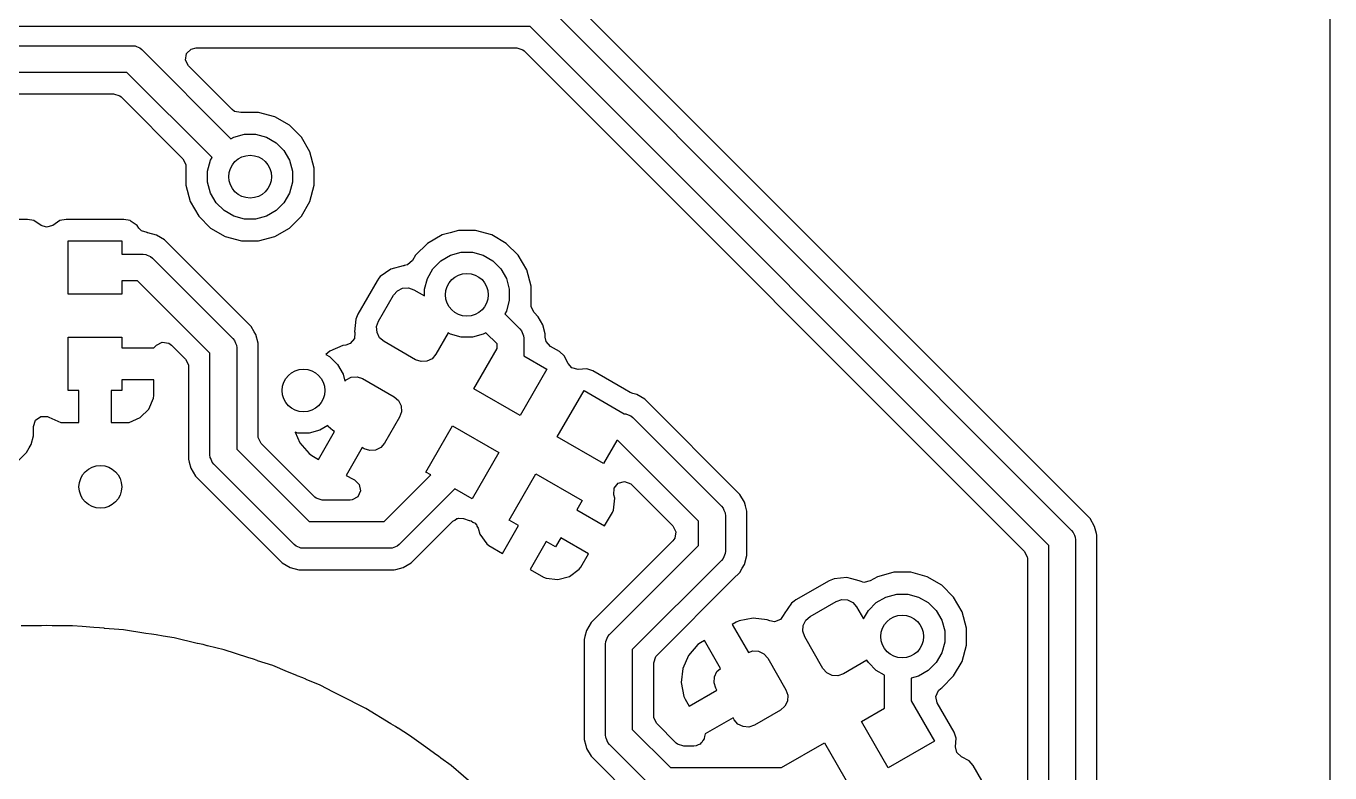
# Model space of a CAD drawing. Extents: x 0.79 to 7.64, y -5.35 to -0.98.
# Drawn here: x 7.1577 to 7.6378, y -2.6486 to -2.3737 of the extents above; entities that cross this region are included whole.
import ezdxf

# ---------------------------------------------------------------- set-up
doc = ezdxf.new("R2010")
doc.units = 0
doc.header["$MEASUREMENT"] = 0
doc.layers.add('BLACK', color=7, linetype='CONTINUOUS')

msp = doc.modelspace()

# ---------------------------------------------------------------- linework, layer by layer
at = {"layer": 'BLACK', "linetype": 'CONTINUOUS'}
for p, q in [((7.63778, -1.26001), (7.63778, -5.07857)), ((7.54944, -2.55494), (7.35314, -2.35864)), ((7.34876, -2.36542), (7.54267, -2.55933)), ((7.34324, -2.37382), (6.15748, -2.37382)), ((7.53427, -2.56485), (7.34324, -2.37382)), ((5.10513, -2.38091), (7.19685, -2.38091)), ((7.19685, -2.38091), (7.19781, -2.381)), ((7.19781, -2.381), (7.19781, -2.381)), ((7.19781, -2.381), (7.19833, -2.38122)), ((7.19833, -2.38122), (7.19958, -2.38173)), ((7.19958, -2.38173), (7.19958, -2.38174)), ((7.19958, -2.38174), (7.20033, -2.38235)), ((7.20033, -2.38235), (7.23314, -2.41516)), ((7.21642, -2.38622), (7.2168, -2.38384)), ((7.2168, -2.38384), (7.2185, -2.38214)), ((7.2185, -2.38214), (7.22027, -2.38171)), ((7.22027, -2.38171), (7.33835, -2.38171)), ((7.33835, -2.38171), (7.34064, -2.38246)), ((7.34064, -2.38246), (7.34111, -2.38285)), ((7.34111, -2.38285), (7.52523, -2.56698)), ((7.19481, -2.39075), (5.10717, -2.39075)), ((7.22618, -2.42212), (7.19481, -2.39075)), ((7.21751, -2.38837), (7.21642, -2.38622)), ((7.23356, -2.40441), (7.21751, -2.38837)), ((5.11206, -2.39864), (7.18993, -2.39864)), ((7.18993, -2.39864), (7.19222, -2.39939)), ((7.19222, -2.39939), (7.19268, -2.39978)), ((7.19268, -2.39978), (7.21544, -2.42254)), ((7.23446, -2.40508), (7.23356, -2.40441)), ((7.23682, -2.40552), (7.23446, -2.40508)), ((7.23704, -2.40549), (7.23682, -2.40552)), ((7.23704, -2.40549), (7.23704, -2.40549)), ((7.24327, -2.40549), (7.23704, -2.40549)), ((7.24928, -2.4071), (7.24327, -2.40549)), ((7.25467, -2.41022), (7.24928, -2.4071)), ((7.23314, -2.41516), (7.23413, -2.41458)), ((7.23413, -2.41458), (7.2381, -2.41352)), ((7.2381, -2.41352), (7.24221, -2.41352)), ((7.24221, -2.41352), (7.24618, -2.41458)), ((7.24618, -2.41458), (7.24974, -2.41664)), ((7.25908, -2.41462), (7.25467, -2.41022)), ((7.26219, -2.42001), (7.25908, -2.41462)), ((7.24974, -2.41664), (7.25265, -2.41955)), ((7.25265, -2.41955), (7.25471, -2.42311)), ((7.21544, -2.42254), (7.21653, -2.42468)), ((7.22454, -2.42708), (7.22561, -2.42311)), ((7.22561, -2.42311), (7.22618, -2.42212)), ((7.25471, -2.42311), (7.25577, -2.42708)), ((7.2638, -2.42602), (7.26219, -2.42001)), ((7.21654, -2.4258), (7.21652, -2.42602)), ((7.21652, -2.42602), (7.21652, -2.42602)), ((7.21652, -2.42602), (7.21652, -2.43225)), ((7.21653, -2.42468), (7.21654, -2.4258)), ((7.22454, -2.43119), (7.22454, -2.42708)), ((7.25577, -2.42708), (7.25577, -2.43119)), ((7.2638, -2.43225), (7.2638, -2.42602)), ((7.21652, -2.43225), (7.21813, -2.43826)), ((7.22561, -2.43516), (7.22454, -2.43119)), ((7.25577, -2.43119), (7.25471, -2.43516)), ((7.26219, -2.43826), (7.2638, -2.43225)), ((7.21813, -2.43826), (7.22124, -2.44365)), ((7.22766, -2.43872), (7.22561, -2.43516)), ((7.23057, -2.44163), (7.22766, -2.43872)), ((7.25265, -2.43872), (7.24974, -2.44163)), ((7.25471, -2.43516), (7.25265, -2.43872)), ((7.25908, -2.44365), (7.26219, -2.43826)), ((7.22124, -2.44365), (7.22564, -2.44805)), ((7.23413, -2.44368), (7.23057, -2.44163)), ((7.24974, -2.44163), (7.24618, -2.44368)), ((7.25467, -2.44805), (7.25908, -2.44365)), ((7.15826, -2.44486), (7.1458, -2.44486)), ((7.16056, -2.44532), (7.15826, -2.44486)), ((7.15826, -2.44486), (7.15826, -2.44486)), ((7.15826, -2.44486), (7.15826, -2.44486)), ((7.16319, -2.44708), (7.16056, -2.44532)), ((7.16056, -2.44532), (7.16056, -2.44532)), ((7.16056, -2.44532), (7.16056, -2.44532)), ((7.16056, -2.44532), (7.16056, -2.44532)), ((7.1652, -2.44773), (7.16319, -2.44708)), ((7.16752, -2.44708), (7.1652, -2.44773)), ((7.17015, -2.44532), (7.16752, -2.44708)), ((7.17245, -2.44486), (7.17015, -2.44532)), ((7.17015, -2.44532), (7.17015, -2.44532)), ((7.19369, -2.44486), (7.17245, -2.44486)), ((7.17245, -2.44486), (7.17245, -2.44486)), ((7.17245, -2.44486), (7.17245, -2.44486)), ((7.19599, -2.44532), (7.19369, -2.44486)), ((7.19369, -2.44486), (7.19369, -2.44486)), ((7.19643, -2.44561), (7.19599, -2.44532)), ((7.19599, -2.44532), (7.19599, -2.44532)), ((7.19599, -2.44532), (7.19599, -2.44532)), ((7.19599, -2.44532), (7.19599, -2.44532)), ((7.1986, -2.44706), (7.19643, -2.44561)), ((7.19926, -2.44805), (7.1986, -2.44706)), ((7.1986, -2.44706), (7.1986, -2.44706)), ((7.20021, -2.44904), (7.19926, -2.44805)), ((7.22564, -2.44805), (7.23103, -2.45116)), ((7.2381, -2.44475), (7.23413, -2.44368)), ((7.24221, -2.44475), (7.2381, -2.44475)), ((7.24618, -2.44368), (7.24221, -2.44475)), ((7.24928, -2.45116), (7.25467, -2.44805)), ((7.17323, -2.47244), (7.17323, -2.45276)), ((7.17323, -2.45276), (7.19291, -2.45276)), ((7.19291, -2.45276), (7.19291, -2.45768)), ((7.20223, -2.44969), (7.20021, -2.44904)), ((7.20222, -2.44975), (7.20223, -2.44969)), ((7.20247, -2.44978), (7.20222, -2.44975)), ((7.20573, -2.45066), (7.20247, -2.44978)), ((7.20866, -2.45234), (7.20573, -2.45066)), ((7.20573, -2.45066), (7.20573, -2.45066)), ((7.24057, -2.48426), (7.20866, -2.45234)), ((7.20866, -2.45234), (7.20866, -2.45234)), ((7.20866, -2.45234), (7.20866, -2.45234)), ((7.23103, -2.45116), (7.23704, -2.45278)), ((7.23704, -2.45278), (7.23704, -2.45278)), ((7.23704, -2.45278), (7.24327, -2.45278)), ((7.24327, -2.45278), (7.24928, -2.45116)), ((7.24327, -2.45278), (7.24327, -2.45278)), ((7.31088, -2.45056), (7.30549, -2.45367)), ((7.31379, -2.44978), (7.31088, -2.45056)), ((7.3169, -2.44895), (7.31379, -2.44978)), ((7.32312, -2.44895), (7.3169, -2.44895)), ((7.32913, -2.45056), (7.32312, -2.44895)), ((7.33452, -2.45367), (7.32913, -2.45056)), ((7.19291, -2.45768), (7.20079, -2.45768)), ((7.20079, -2.45768), (7.20175, -2.45777)), ((7.20175, -2.45777), (7.20175, -2.45777)), ((7.20175, -2.45777), (7.20227, -2.45799)), ((7.20227, -2.45799), (7.20352, -2.45851)), ((7.30549, -2.45367), (7.30109, -2.45808)), ((7.31042, -2.4601), (7.31398, -2.45804)), ((7.31398, -2.45804), (7.31795, -2.45698)), ((7.31795, -2.45698), (7.32206, -2.45698)), ((7.32206, -2.45698), (7.32603, -2.45804)), ((7.32603, -2.45804), (7.32959, -2.4601)), ((7.33893, -2.45808), (7.33452, -2.45367)), ((7.20352, -2.45851), (7.20352, -2.45851)), ((7.20352, -2.45851), (7.20427, -2.45912)), ((7.20427, -2.45912), (7.23379, -2.48865)), ((7.29656, -2.46195), (7.29199, -2.46318)), ((7.2969, -2.46192), (7.29656, -2.46195)), ((7.29819, -2.46161), (7.29689, -2.46182)), ((7.29689, -2.46182), (7.2969, -2.46192)), ((7.29998, -2.45999), (7.29819, -2.46161)), ((7.30109, -2.45808), (7.29998, -2.45999)), ((7.30751, -2.46301), (7.31042, -2.4601)), ((7.32959, -2.4601), (7.3325, -2.46301)), ((7.34204, -2.46347), (7.33893, -2.45808)), ((7.19875, -2.46752), (7.19291, -2.46752)), ((7.19291, -2.46752), (7.19291, -2.47244)), ((7.22539, -2.49416), (7.19875, -2.46752)), ((7.28692, -2.46745), (7.27984, -2.47972)), ((7.28762, -2.46654), (7.28692, -2.46745)), ((7.28692, -2.46745), (7.28692, -2.46745)), ((7.28692, -2.46745), (7.28692, -2.46745)), ((7.28812, -2.46589), (7.28762, -2.46654)), ((7.29199, -2.46318), (7.28812, -2.46589)), ((7.28812, -2.46589), (7.28812, -2.46589)), ((7.29199, -2.46318), (7.29199, -2.46318)), ((7.30439, -2.47054), (7.30546, -2.46657)), ((7.30546, -2.46657), (7.30751, -2.46301)), ((7.3325, -2.46301), (7.33456, -2.46657)), ((7.33456, -2.46657), (7.33562, -2.47054)), ((7.34365, -2.46946), (7.34204, -2.46347)), ((7.19291, -2.47244), (7.17323, -2.47244)), ((7.29297, -2.47276), (7.29439, -2.47114)), ((7.29439, -2.47114), (7.29632, -2.47019)), ((7.29632, -2.47019), (7.29847, -2.47005)), ((7.29847, -2.47005), (7.3005, -2.47074)), ((7.3005, -2.47074), (7.30439, -2.47299)), ((7.30439, -2.47299), (7.30439, -2.47054)), ((7.33562, -2.47054), (7.33562, -2.47465)), ((7.34365, -2.46948), (7.34365, -2.46946)), ((7.34365, -2.4757), (7.34365, -2.46948)), ((7.28746, -2.48231), (7.29297, -2.47276)), ((7.33562, -2.47465), (7.33456, -2.47862)), ((7.34362, -2.47593), (7.34365, -2.4757)), ((7.34364, -2.47704), (7.34362, -2.47593)), ((7.34473, -2.47919), (7.34364, -2.47704)), ((7.27909, -2.48154), (7.27867, -2.48625)), ((7.27984, -2.47972), (7.27909, -2.48154)), ((7.27909, -2.48154), (7.27909, -2.48154)), ((7.27984, -2.47972), (7.27984, -2.47972)), ((7.33456, -2.47862), (7.33399, -2.47961)), ((7.33399, -2.47961), (7.33951, -2.48514)), ((7.34629, -2.48075), (7.34473, -2.47919)), ((7.34798, -2.48367), (7.34629, -2.48075)), ((7.24172, -2.48625), (7.24057, -2.48426)), ((7.24057, -2.48426), (7.24057, -2.48426)), ((7.24057, -2.48426), (7.24057, -2.48426)), ((7.24226, -2.48718), (7.24172, -2.48625)), ((7.27868, -2.48659), (7.27857, -2.48873)), ((7.27867, -2.48625), (7.27867, -2.48625)), ((7.27867, -2.48625), (7.2787, -2.48632)), ((7.2787, -2.48659), (7.27868, -2.48659)), ((7.2787, -2.48632), (7.27869, -2.48642)), ((7.27869, -2.48642), (7.2787, -2.48659)), ((7.28677, -2.48434), (7.28746, -2.48231)), ((7.28691, -2.48649), (7.28677, -2.48434)), ((7.28786, -2.48842), (7.28691, -2.48649)), ((7.31314, -2.48665), (7.3086, -2.49451)), ((7.31398, -2.48714), (7.31314, -2.48665)), ((7.32703, -2.48657), (7.32603, -2.48714)), ((7.33111, -2.49066), (7.32703, -2.48657)), ((7.33951, -2.48514), (7.34013, -2.48589)), ((7.34013, -2.48589), (7.34086, -2.48766)), ((7.34885, -2.48693), (7.34798, -2.48367)), ((7.34798, -2.48367), (7.34798, -2.48367)), ((7.34798, -2.48367), (7.34798, -2.48367)), ((7.17323, -2.50787), (7.17323, -2.48819)), ((7.17323, -2.48819), (7.19291, -2.48819)), ((7.19291, -2.48819), (7.19291, -2.49213)), ((7.20472, -2.49213), (7.2057, -2.49115)), ((7.2057, -2.49115), (7.20785, -2.49005)), ((7.20785, -2.49005), (7.21023, -2.49043)), ((7.21023, -2.49043), (7.21121, -2.49115)), ((7.21121, -2.49115), (7.21636, -2.49629)), ((7.23379, -2.48865), (7.23441, -2.48939)), ((7.23441, -2.48939), (7.23441, -2.48939)), ((7.23441, -2.48939), (7.23484, -2.49043)), ((7.23484, -2.49043), (7.23513, -2.49115)), ((7.23513, -2.49115), (7.23514, -2.49117)), ((7.23514, -2.49117), (7.23524, -2.49213)), ((7.24313, -2.49043), (7.24226, -2.48718)), ((7.24226, -2.48718), (7.24226, -2.48718)), ((7.24313, -2.49044), (7.24313, -2.49043)), ((7.24313, -2.51714), (7.24313, -2.49044)), ((7.27432, -2.49132), (7.26953, -2.49341)), ((7.27537, -2.49121), (7.27432, -2.49132)), ((7.27432, -2.49132), (7.27432, -2.49132)), ((7.27705, -2.4906), (7.27537, -2.49121)), ((7.27857, -2.48873), (7.27705, -2.4906)), ((7.28948, -2.48983), (7.28786, -2.48842)), ((7.30107, -2.49653), (7.28948, -2.48983)), ((7.31795, -2.48821), (7.31398, -2.48714)), ((7.32206, -2.48821), (7.31795, -2.48821)), ((7.32603, -2.48714), (7.32206, -2.48821)), ((7.33111, -2.49242), (7.33111, -2.49066)), ((7.34086, -2.48766), (7.34096, -2.48862)), ((7.34096, -2.48862), (7.34096, -2.49506)), ((7.34885, -2.48825), (7.34885, -2.48693)), ((7.34885, -2.48693), (7.34885, -2.48693)), ((7.34919, -2.48984), (7.34885, -2.48825)), ((7.3508, -2.49163), (7.34919, -2.48984)), ((7.3541, -2.49354), (7.3508, -2.49163)), ((7.19291, -2.49213), (7.20472, -2.49213)), ((7.21636, -2.49629), (7.21745, -2.49844)), ((7.22539, -2.5315), (7.22539, -2.49416)), ((7.23524, -2.49213), (7.23524, -2.52946)), ((7.26953, -2.49341), (7.26812, -2.49462)), ((7.26812, -2.49462), (7.26943, -2.49538)), ((7.26943, -2.49538), (7.27234, -2.49829)), ((7.26953, -2.49341), (7.26953, -2.49341)), ((7.30718, -2.49613), (7.30525, -2.49708)), ((7.3086, -2.49451), (7.30718, -2.49613)), ((7.32259, -2.50719), (7.33111, -2.49242)), ((7.34096, -2.49506), (7.34948, -2.49998)), ((7.35587, -2.49508), (7.3541, -2.49354)), ((7.35725, -2.4979), (7.35587, -2.49508)), ((7.21745, -2.49844), (7.2175, -2.49905)), ((7.2175, -2.49905), (7.2175, -2.52981)), ((7.27234, -2.49829), (7.27439, -2.50185)), ((7.30311, -2.49722), (7.30107, -2.49653)), ((7.30525, -2.49708), (7.30311, -2.49722)), ((7.34948, -2.49998), (7.33964, -2.51703)), ((7.35726, -2.49792), (7.35725, -2.4979)), ((7.35725, -2.4979), (7.35725, -2.4979)), ((7.35868, -2.49949), (7.35726, -2.49792)), ((7.36101, -2.50008), (7.35868, -2.49949)), ((7.36417, -2.49988), (7.36101, -2.50008)), ((7.36639, -2.50063), (7.36417, -2.49988)), ((7.36417, -2.49988), (7.36417, -2.49988)), ((7.37805, -2.50736), (7.36639, -2.50063)), ((7.36639, -2.50063), (7.36639, -2.50063)), ((7.36639, -2.50063), (7.36639, -2.50063)), ((7.20472, -2.50394), (7.19291, -2.50394)), ((7.19291, -2.50394), (7.19291, -2.50787)), ((7.20472, -2.50964), (7.20472, -2.50394)), ((7.20472, -2.50394), (7.20472, -2.50394)), ((7.27439, -2.50185), (7.27507, -2.50436)), ((7.27507, -2.50436), (7.27549, -2.50387)), ((7.27549, -2.50387), (7.27742, -2.50292)), ((7.27742, -2.50292), (7.27957, -2.50278)), ((7.27957, -2.50278), (7.28161, -2.50347)), ((7.28161, -2.50347), (7.2932, -2.51017)), ((7.17717, -2.50787), (7.17323, -2.50787)), ((7.17717, -2.51968), (7.17717, -2.50787)), ((7.19291, -2.50787), (7.18898, -2.50787)), ((7.18898, -2.50787), (7.18898, -2.51968)), ((7.20283, -2.51466), (7.20461, -2.51062)), ((7.20461, -2.51062), (7.20472, -2.50964)), ((7.20472, -2.50964), (7.20472, -2.50964)), ((7.2932, -2.51017), (7.29481, -2.51158)), ((7.33964, -2.51703), (7.32259, -2.50719)), ((7.35328, -2.5249), (7.36312, -2.50786)), ((7.36312, -2.50786), (7.37794, -2.51641)), ((7.38017, -2.50858), (7.37805, -2.50736)), ((7.38111, -2.50897), (7.38017, -2.50858)), ((7.38255, -2.50936), (7.38111, -2.50897)), ((7.38547, -2.51105), (7.38255, -2.50936)), ((7.38255, -2.50936), (7.38255, -2.50936)), ((7.38255, -2.50936), (7.38255, -2.50936)), ((7.1997, -2.51779), (7.20283, -2.51466)), ((7.29481, -2.51158), (7.29577, -2.51351)), ((7.29591, -2.51566), (7.29522, -2.51769)), ((7.29577, -2.51351), (7.29591, -2.51566)), ((7.42049, -2.54607), (7.38547, -2.51105)), ((7.38547, -2.51105), (7.38547, -2.51105)), ((7.38547, -2.51105), (7.38547, -2.51105)), ((7.16045, -2.52108), (7.1612, -2.51879)), ((7.1612, -2.51879), (7.16315, -2.51737)), ((7.16315, -2.51737), (7.16555, -2.51737)), ((7.16555, -2.51737), (7.16611, -2.51765)), ((7.16611, -2.51765), (7.16611, -2.51764)), ((7.16611, -2.51764), (7.17048, -2.51957)), ((7.17048, -2.51957), (7.17146, -2.51968)), ((7.17146, -2.51968), (7.17717, -2.51968)), ((7.18898, -2.51968), (7.18898, -2.51968)), ((7.18898, -2.51968), (7.19468, -2.51968)), ((7.19468, -2.51968), (7.19566, -2.51957)), ((7.19468, -2.51968), (7.19468, -2.51968)), ((7.19566, -2.51957), (7.1997, -2.51779)), ((7.24313, -2.52457), (7.24313, -2.51714)), ((7.29522, -2.51769), (7.2897, -2.52724)), ((7.37794, -2.51641), (7.37856, -2.51647)), ((7.37856, -2.51647), (7.37856, -2.51647)), ((7.37856, -2.51647), (7.3788, -2.51657)), ((7.3788, -2.51657), (7.38033, -2.51721)), ((7.38033, -2.51721), (7.38034, -2.51721)), ((7.38034, -2.51721), (7.38108, -2.51782)), ((7.38108, -2.51782), (7.41372, -2.55046)), ((7.15958, -2.52778), (7.16045, -2.52452)), ((7.16045, -2.52452), (7.16045, -2.52108)), ((7.24318, -2.52518), (7.24313, -2.52457)), ((7.24427, -2.52733), (7.24318, -2.52518)), ((7.25779, -2.52349), (7.25681, -2.52322)), ((7.25681, -2.52322), (7.2585, -2.52711)), ((7.2619, -2.52349), (7.25779, -2.52349)), ((7.26587, -2.52242), (7.2619, -2.52349)), ((7.26536, -2.53319), (7.27126, -2.52296)), ((7.26877, -2.52075), (7.26587, -2.52242)), ((7.26896, -2.52115), (7.26877, -2.52075)), ((7.27058, -2.52257), (7.26896, -2.52115)), ((7.27126, -2.52296), (7.27058, -2.52257)), ((7.30487, -2.53787), (7.31472, -2.52083)), ((7.31472, -2.52083), (7.33176, -2.53067)), ((7.37032, -2.53475), (7.35328, -2.5249)), ((7.15789, -2.5307), (7.15888, -2.52899)), ((7.15888, -2.52899), (7.15958, -2.52778)), ((7.2175, -2.52981), (7.2175, -2.53318)), ((7.23524, -2.52946), (7.26188, -2.5561)), ((7.26401, -2.54707), (7.24427, -2.52733)), ((7.2585, -2.52711), (7.26191, -2.53107)), ((7.28149, -2.52887), (7.27559, -2.53909)), ((7.28217, -2.52926), (7.28149, -2.52887)), ((7.28421, -2.52995), (7.28217, -2.52926)), ((7.28636, -2.52981), (7.28421, -2.52995)), ((7.28829, -2.52886), (7.28636, -2.52981)), ((7.2897, -2.52724), (7.28829, -2.52886)), ((7.37524, -2.52622), (7.37032, -2.53475)), ((7.37556, -2.52622), (7.37524, -2.52622)), ((7.40531, -2.55598), (7.37556, -2.52622)), ((7.1311, -2.5575), (7.15789, -2.5307)), ((7.2175, -2.53318), (7.21779, -2.53427)), ((7.21779, -2.53427), (7.21837, -2.53644)), ((7.22549, -2.53246), (7.22539, -2.5315)), ((7.22566, -2.53286), (7.22549, -2.53246)), ((7.22549, -2.53246), (7.22549, -2.53246)), ((7.22622, -2.53423), (7.22566, -2.53286)), ((7.22684, -2.53498), (7.22622, -2.53423)), ((7.22622, -2.53423), (7.22622, -2.53423)), ((7.26191, -2.53107), (7.26287, -2.53175)), ((7.26287, -2.53175), (7.26536, -2.53319)), ((7.33176, -2.53067), (7.32192, -2.54772)), ((7.21837, -2.53644), (7.22006, -2.53936)), ((7.22006, -2.53936), (7.22006, -2.53936)), ((7.22006, -2.53936), (7.22006, -2.53936)), ((7.22006, -2.53936), (7.25197, -2.57128)), ((7.25636, -2.5645), (7.22684, -2.53498)), ((7.27559, -2.53909), (7.27808, -2.54053)), ((7.28953, -2.5561), (7.3067, -2.53893)), ((7.3067, -2.53893), (7.30487, -2.53787)), ((7.33556, -2.55559), (7.3454, -2.53854)), ((7.3454, -2.53854), (7.36245, -2.54838)), ((7.27808, -2.54053), (7.27859, -2.54077)), ((7.27859, -2.54077), (7.28037, -2.5424)), ((7.28037, -2.5424), (7.28084, -2.54476)), ((7.31553, -2.54402), (7.29505, -2.5645)), ((7.32192, -2.54772), (7.31553, -2.54402)), ((7.37409, -2.5462), (7.37422, -2.5438)), ((7.37422, -2.5438), (7.37573, -2.54192)), ((7.37573, -2.54192), (7.37806, -2.5413)), ((7.37806, -2.5413), (7.38031, -2.54216)), ((7.38031, -2.54216), (7.38061, -2.54244)), ((7.38061, -2.54244), (7.39585, -2.55768)), ((7.26447, -2.54746), (7.26401, -2.54707)), ((7.26677, -2.54821), (7.26447, -2.54746)), ((7.27697, -2.54821), (7.26677, -2.54821)), ((7.27774, -2.54813), (7.27697, -2.54821)), ((7.27984, -2.54695), (7.27774, -2.54813)), ((7.28084, -2.54476), (7.27984, -2.54695)), ((7.36245, -2.54838), (7.36048, -2.55179)), ((7.37395, -2.55185), (7.37443, -2.54746)), ((7.37443, -2.54746), (7.37409, -2.5462)), ((7.37443, -2.54746), (7.37443, -2.54746)), ((7.42218, -2.54899), (7.42049, -2.54607)), ((7.42049, -2.54607), (7.42049, -2.54607)), ((7.42049, -2.54607), (7.42049, -2.54607)), ((7.42253, -2.5503), (7.42218, -2.54899)), ((7.42218, -2.54899), (7.42218, -2.54899)), ((7.36048, -2.55179), (7.37071, -2.5577)), ((7.37071, -2.5577), (7.37356, -2.55276)), ((7.37356, -2.55276), (7.37395, -2.55185)), ((7.37356, -2.55276), (7.37356, -2.55276)), ((7.37395, -2.55185), (7.37395, -2.55185)), ((7.41372, -2.55046), (7.41433, -2.5512)), ((7.41433, -2.5512), (7.41433, -2.5512)), ((7.41433, -2.5512), (7.4146, -2.55185)), ((7.4146, -2.55185), (7.41505, -2.55293)), ((7.41505, -2.55293), (7.41506, -2.55298)), ((7.41506, -2.55298), (7.41516, -2.55394)), ((7.41516, -2.55394), (7.41516, -2.56693)), ((7.42305, -2.55225), (7.42253, -2.5503)), ((7.42253, -2.5503), (7.42253, -2.5503)), ((7.42253, -2.5503), (7.42253, -2.5503)), ((7.42305, -2.56524), (7.42305, -2.55225)), ((7.26188, -2.5561), (7.28953, -2.5561)), ((7.29943, -2.57128), (7.31479, -2.55593)), ((7.31479, -2.55593), (7.31558, -2.55552)), ((7.31558, -2.55552), (7.31629, -2.55499)), ((7.31629, -2.55499), (7.31662, -2.55499)), ((7.31662, -2.55499), (7.31693, -2.55483)), ((7.31693, -2.55483), (7.3187, -2.55496)), ((7.3187, -2.55496), (7.31875, -2.55498)), ((7.31875, -2.55498), (7.32087, -2.5557)), ((7.32087, -2.5557), (7.32103, -2.55569)), ((7.32103, -2.55569), (7.32152, -2.55584)), ((7.32152, -2.55584), (7.32224, -2.55635)), ((7.32224, -2.55635), (7.32304, -2.55673)), ((7.32304, -2.55673), (7.32323, -2.55705)), ((7.32323, -2.55705), (7.32349, -2.55723)), ((7.32349, -2.55723), (7.32368, -2.5578)), ((7.32368, -2.5578), (7.32412, -2.55855)), ((7.32412, -2.55855), (7.32472, -2.56078)), ((7.33306, -2.56779), (7.33897, -2.55756)), ((7.33897, -2.55756), (7.33556, -2.55559)), ((7.37071, -2.5577), (7.37071, -2.5577)), ((7.39585, -2.55768), (7.39695, -2.55982)), ((7.40531, -2.56489), (7.40531, -2.55598)), ((7.55113, -2.55787), (7.54944, -2.55494)), ((7.54944, -2.55494), (7.54944, -2.55494)), ((7.54944, -2.55494), (7.54944, -2.55494)), ((7.55184, -2.5605), (7.55113, -2.55787)), ((7.55113, -2.55787), (7.55113, -2.55787)), ((7.55113, -2.55787), (7.55113, -2.55787)), ((7.32472, -2.56078), (7.32472, -2.56078)), ((7.32472, -2.56078), (7.32733, -2.56434)), ((7.3492, -2.56346), (7.34329, -2.57369)), ((7.35261, -2.56543), (7.3492, -2.56346)), ((7.35458, -2.56202), (7.35261, -2.56543)), ((7.3648, -2.56793), (7.35458, -2.56202)), ((7.39585, -2.56319), (7.36573, -2.59331)), ((7.39657, -2.5622), (7.39585, -2.56319)), ((7.39695, -2.55982), (7.39657, -2.5622)), ((7.54267, -2.55933), (7.54328, -2.56008)), ((7.54328, -2.56008), (7.54328, -2.56008)), ((7.54328, -2.56008), (7.54372, -2.56112)), ((7.54372, -2.56112), (7.54401, -2.56183)), ((7.54401, -2.56183), (7.54402, -2.56185)), ((7.54402, -2.56185), (7.54411, -2.56281)), ((7.54411, -2.56281), (7.54411, -2.73111)), ((7.552, -2.56112), (7.55184, -2.5605)), ((7.55184, -2.5605), (7.55184, -2.5605)), ((7.552, -2.69623), (7.552, -2.56112)), ((7.552, -2.56112), (7.552, -2.56112)), ((7.25711, -2.56512), (7.25636, -2.5645)), ((7.25836, -2.56564), (7.25711, -2.56512)), ((7.25711, -2.56512), (7.25711, -2.56512)), ((7.25888, -2.56585), (7.25836, -2.56564)), ((7.25984, -2.56594), (7.25888, -2.56585)), ((7.25888, -2.56585), (7.25888, -2.56585)), ((7.29157, -2.56594), (7.25984, -2.56594)), ((7.29253, -2.56585), (7.29157, -2.56594)), ((7.29305, -2.56564), (7.29253, -2.56585)), ((7.29253, -2.56585), (7.29253, -2.56585)), ((7.2943, -2.56512), (7.29305, -2.56564)), ((7.29505, -2.5645), (7.2943, -2.56512)), ((7.2943, -2.56512), (7.2943, -2.56512)), ((7.32733, -2.56434), (7.32733, -2.56434)), ((7.32733, -2.56434), (7.32813, -2.56494)), ((7.32813, -2.56494), (7.33306, -2.56779)), ((7.36195, -2.57287), (7.3648, -2.56793)), ((7.3725, -2.5977), (7.40531, -2.56489)), ((7.41506, -2.56789), (7.41433, -2.56966)), ((7.41516, -2.56693), (7.41506, -2.56789)), ((7.41506, -2.56789), (7.41506, -2.56789)), ((7.42305, -2.56862), (7.42305, -2.56524)), ((7.52523, -2.56698), (7.52633, -2.56912)), ((7.53427, -2.73315), (7.53427, -2.56485)), ((7.25197, -2.57128), (7.25197, -2.57128)), ((7.25197, -2.57128), (7.25197, -2.57128)), ((7.25197, -2.57128), (7.2549, -2.57297)), ((7.2549, -2.57297), (7.2549, -2.57297)), ((7.2549, -2.57297), (7.2549, -2.57297)), ((7.2549, -2.57297), (7.2549, -2.57297)), ((7.2549, -2.57297), (7.25816, -2.57384)), ((7.2938, -2.57369), (7.29651, -2.57297)), ((7.29651, -2.57297), (7.29943, -2.57128)), ((7.29651, -2.57297), (7.29651, -2.57297)), ((7.29651, -2.57297), (7.29651, -2.57297)), ((7.29943, -2.57128), (7.29943, -2.57128)), ((7.29943, -2.57128), (7.29943, -2.57128)), ((7.36136, -2.57366), (7.36195, -2.57287)), ((7.36195, -2.57287), (7.36195, -2.57287)), ((7.41372, -2.57041), (7.38091, -2.60322)), ((7.41433, -2.56966), (7.41372, -2.57041)), ((7.42049, -2.5748), (7.42141, -2.57321)), ((7.42141, -2.57321), (7.42218, -2.57188)), ((7.42218, -2.57188), (7.42305, -2.56862)), ((7.52633, -2.56912), (7.52637, -2.56973)), ((7.52637, -2.56973), (7.52637, -2.73146)), ((7.25816, -2.57384), (7.25816, -2.57384)), ((7.25816, -2.57384), (7.29325, -2.57384)), ((7.29325, -2.57384), (7.2938, -2.57369)), ((7.29325, -2.57384), (7.29325, -2.57384)), ((7.34329, -2.57369), (7.34823, -2.57654)), ((7.34823, -2.57654), (7.34914, -2.57694)), ((7.34914, -2.57694), (7.34914, -2.57694)), ((7.34914, -2.57694), (7.35353, -2.57741)), ((7.35353, -2.57741), (7.3578, -2.57627)), ((7.35353, -2.57741), (7.35353, -2.57741)), ((7.3578, -2.57627), (7.36136, -2.57366)), ((7.36136, -2.57366), (7.36136, -2.57366)), ((7.38994, -2.60535), (7.4181, -2.57718)), ((7.4181, -2.57718), (7.42049, -2.5748)), ((7.4181, -2.57718), (7.4181, -2.57718)), ((7.4534, -2.57787), (7.44113, -2.58495)), ((7.45521, -2.57712), (7.4534, -2.57787)), ((7.4534, -2.57787), (7.4534, -2.57787)), ((7.45992, -2.57671), (7.45521, -2.57712)), ((7.45521, -2.57712), (7.45521, -2.57712)), ((7.46171, -2.57718), (7.45992, -2.57671)), ((7.45992, -2.57671), (7.45992, -2.57671)), ((7.45992, -2.57671), (7.45992, -2.57671)), ((7.46449, -2.57793), (7.46171, -2.57718)), ((7.4648, -2.57807), (7.46449, -2.57793)), ((7.46484, -2.57799), (7.4648, -2.57807)), ((7.46611, -2.57847), (7.46484, -2.57799)), ((7.46847, -2.57797), (7.46611, -2.57847)), ((7.47119, -2.57639), (7.46847, -2.57797)), ((7.4742, -2.57559), (7.47119, -2.57639)), ((7.4772, -2.57478), (7.4742, -2.57559)), ((7.48343, -2.57478), (7.4772, -2.57478)), ((7.48944, -2.57639), (7.48343, -2.57478)), ((7.49483, -2.57951), (7.48944, -2.57639)), ((7.47429, -2.58388), (7.47826, -2.58281)), ((7.47826, -2.58281), (7.48237, -2.58281)), ((7.48237, -2.58281), (7.48634, -2.58388)), ((7.49923, -2.58391), (7.49483, -2.57951)), ((7.43957, -2.58615), (7.43685, -2.59003)), ((7.44054, -2.58541), (7.43957, -2.58615)), ((7.44113, -2.58495), (7.44054, -2.58541)), ((7.44113, -2.58495), (7.44113, -2.58495)), ((7.44113, -2.58495), (7.44113, -2.58495)), ((7.44643, -2.59101), (7.45598, -2.58549)), ((7.45598, -2.58549), (7.45802, -2.5848)), ((7.45802, -2.5848), (7.46016, -2.58494)), ((7.46016, -2.58494), (7.46209, -2.58589)), ((7.46209, -2.58589), (7.46351, -2.58751)), ((7.46351, -2.58751), (7.46605, -2.59191)), ((7.46782, -2.58884), (7.47073, -2.58593)), ((7.47073, -2.58593), (7.47429, -2.58388)), ((7.48634, -2.58388), (7.4899, -2.58593)), ((7.4899, -2.58593), (7.49281, -2.58884)), ((7.50235, -2.5893), (7.49923, -2.58391)), ((7.42535, -2.59166), (7.42022, -2.59263)), ((7.43054, -2.59224), (7.42535, -2.59166)), ((7.42535, -2.59166), (7.42535, -2.59166)), ((7.43151, -2.59267), (7.43054, -2.59224)), ((7.43552, -2.59212), (7.43327, -2.59299)), ((7.43669, -2.59033), (7.43552, -2.59212)), ((7.43671, -2.59033), (7.43669, -2.59033)), ((7.43678, -2.59019), (7.43671, -2.59033)), ((7.43683, -2.5901), (7.43678, -2.59019)), ((7.43685, -2.59003), (7.43683, -2.5901)), ((7.43685, -2.59003), (7.43685, -2.59003)), ((7.44387, -2.59435), (7.44482, -2.59242)), ((7.44482, -2.59242), (7.44643, -2.59101)), ((7.46605, -2.59191), (7.46782, -2.58884)), ((7.49281, -2.58884), (7.49486, -2.5924)), ((7.49486, -2.5924), (7.49593, -2.59637)), ((7.50396, -2.59531), (7.50235, -2.5893)), ((7.16342, -2.59447), (7.15592, -2.59447)), ((7.16535, -2.59439), (7.16342, -2.59447)), ((7.16728, -2.59447), (7.16535, -2.59439)), ((7.17479, -2.59447), (7.16728, -2.59447)), ((7.17836, -2.59475), (7.17479, -2.59447)), ((7.18259, -2.59508), (7.17836, -2.59475)), ((7.18267, -2.59509), (7.18259, -2.59508)), ((7.18469, -2.59517), (7.18267, -2.59509)), ((7.1865, -2.59539), (7.18469, -2.59517)), ((7.18658, -2.5954), (7.1865, -2.59539)), ((7.19179, -2.59581), (7.18658, -2.5954)), ((7.18658, -2.5954), (7.18658, -2.5954)), ((7.19361, -2.59595), (7.19179, -2.59581)), ((7.20175, -2.59724), (7.19361, -2.59595)), ((7.19361, -2.59595), (7.19361, -2.59595)), ((7.19361, -2.59595), (7.19361, -2.59595)), ((7.20182, -2.59725), (7.20175, -2.59724)), ((7.20175, -2.59724), (7.20175, -2.59724)), ((7.20389, -2.5975), (7.20182, -2.59725)), ((7.36404, -2.59623), (7.36347, -2.59835)), ((7.36573, -2.59331), (7.36404, -2.59623)), ((7.36404, -2.59623), (7.36404, -2.59623)), ((7.41915, -2.59312), (7.41769, -2.59397)), ((7.41769, -2.59397), (7.42363, -2.60426)), ((7.42022, -2.59263), (7.41915, -2.59312)), ((7.41915, -2.59312), (7.41915, -2.59312)), ((7.42022, -2.59263), (7.42022, -2.59263)), ((7.43327, -2.59299), (7.43151, -2.59267)), ((7.44373, -2.5965), (7.44387, -2.59435)), ((7.44442, -2.59853), (7.44373, -2.5965)), ((7.49593, -2.59637), (7.49593, -2.60048)), ((7.50396, -2.60154), (7.50396, -2.59531)), ((7.20557, -2.59784), (7.20389, -2.5975)), ((7.20821, -2.59826), (7.20557, -2.59784)), ((7.21225, -2.5989), (7.20821, -2.59826)), ((7.22069, -2.60093), (7.21225, -2.5989)), ((7.21225, -2.5989), (7.21225, -2.5989)), ((7.22075, -2.60094), (7.22069, -2.60093)), ((7.22069, -2.60093), (7.22069, -2.60093)), ((7.22285, -2.60137), (7.22075, -2.60094)), ((7.22437, -2.60181), (7.22285, -2.60137)), ((7.22446, -2.60183), (7.22437, -2.60181)), ((7.2306, -2.60331), (7.22446, -2.60183)), ((7.22446, -2.60183), (7.22446, -2.60183)), ((7.36347, -2.59835), (7.36317, -2.59949)), ((7.36317, -2.59949), (7.36317, -2.59949)), ((7.36317, -2.59949), (7.36317, -2.63296)), ((7.36347, -2.59835), (7.36347, -2.59835)), ((7.36347, -2.59835), (7.36347, -2.59835)), ((7.37106, -2.60118), (7.37116, -2.60022)), ((7.37106, -2.63465), (7.37106, -2.60118)), ((7.37116, -2.60022), (7.37189, -2.59845)), ((7.37189, -2.59845), (7.3725, -2.5977)), ((7.37189, -2.59845), (7.37189, -2.59845)), ((7.40503, -2.6014), (7.40163, -2.60536)), ((7.40599, -2.60072), (7.40503, -2.6014)), ((7.40746, -2.59987), (7.40599, -2.60072)), ((7.4134, -2.61017), (7.40746, -2.59987)), ((7.45111, -2.61013), (7.44442, -2.59853)), ((7.49593, -2.60048), (7.49486, -2.60445)), ((7.50235, -2.60755), (7.50396, -2.60154)), ((7.23929, -2.60613), (7.2306, -2.60331)), ((7.23935, -2.60615), (7.23929, -2.60613)), ((7.23929, -2.60613), (7.23929, -2.60613)), ((7.24144, -2.60676), (7.23935, -2.60615)), ((7.24279, -2.60727), (7.24144, -2.60676)), ((7.38091, -2.60322), (7.38091, -2.63261)), ((7.3888, -2.6081), (7.38954, -2.60581)), ((7.38954, -2.60581), (7.38994, -2.60535)), ((7.40163, -2.60536), (7.39954, -2.61014)), ((7.42363, -2.60426), (7.42529, -2.6037)), ((7.42529, -2.6037), (7.42743, -2.60384)), ((7.42743, -2.60384), (7.42936, -2.60479)), ((7.42936, -2.60479), (7.43078, -2.60641)), ((7.43078, -2.60641), (7.43747, -2.618)), ((7.49486, -2.60445), (7.49281, -2.60801)), ((7.24288, -2.6073), (7.24279, -2.60727)), ((7.24855, -2.60914), (7.24288, -2.6073)), ((7.25398, -2.61139), (7.24855, -2.60914)), ((7.24855, -2.60914), (7.24855, -2.60914)), ((7.25733, -2.61278), (7.25398, -2.61139)), ((7.3888, -2.61533), (7.3888, -2.6081)), ((7.39954, -2.61014), (7.39895, -2.61533)), ((7.39954, -2.61014), (7.39954, -2.61014)), ((7.41114, -2.61325), (7.41209, -2.61132)), ((7.41209, -2.61132), (7.4134, -2.61017)), ((7.45253, -2.61174), (7.45111, -2.61013)), ((7.46732, -2.60714), (7.45864, -2.61214)), ((7.46782, -2.60801), (7.46732, -2.60714)), ((7.47073, -2.61092), (7.46782, -2.60801)), ((7.47378, -2.61268), (7.47073, -2.61092)), ((7.4899, -2.61092), (7.48634, -2.61297)), ((7.49281, -2.60801), (7.4899, -2.61092)), ((7.49923, -2.61294), (7.50235, -2.60755)), ((7.25744, -2.61282), (7.25733, -2.61278)), ((7.2575, -2.61285), (7.25744, -2.61282)), ((7.25744, -2.61282), (7.25744, -2.61282)), ((7.25953, -2.61362), (7.2575, -2.61285)), ((7.2607, -2.61417), (7.25953, -2.61362)), ((7.26079, -2.61421), (7.2607, -2.61417)), ((7.26598, -2.61636), (7.26079, -2.61421)), ((7.26079, -2.61421), (7.26079, -2.61421)), ((7.26079, -2.61421), (7.26079, -2.61421)), ((7.2709, -2.61886), (7.26598, -2.61636)), ((7.3888, -2.62772), (7.3888, -2.61533)), ((7.39895, -2.61533), (7.39992, -2.62046)), ((7.39895, -2.61533), (7.39895, -2.61533)), ((7.41099, -2.6154), (7.41114, -2.61325)), ((7.41169, -2.61743), (7.41099, -2.6154)), ((7.45446, -2.6127), (7.45253, -2.61174)), ((7.4566, -2.61284), (7.45446, -2.6127)), ((7.45864, -2.61214), (7.4566, -2.61284)), ((7.47378, -2.62476), (7.47378, -2.61268)), ((7.48634, -2.61297), (7.48362, -2.6137)), ((7.48362, -2.6137), (7.48362, -2.62212)), ((7.49483, -2.61734), (7.49923, -2.61294)), ((7.27503, -2.62097), (7.2709, -2.61886)), ((7.27508, -2.62099), (7.27503, -2.62097)), ((7.27701, -2.62191), (7.27508, -2.62099)), ((7.39992, -2.62046), (7.39992, -2.62046)), ((7.39992, -2.62046), (7.40041, -2.62153)), ((7.40185, -2.62402), (7.41208, -2.61811)), ((7.41208, -2.61811), (7.41169, -2.61743)), ((7.43747, -2.618), (7.43816, -2.62004)), ((7.43816, -2.62004), (7.43802, -2.62218)), ((7.49264, -2.62046), (7.49362, -2.61826)), ((7.49314, -2.62282), (7.49264, -2.62046)), ((7.49362, -2.61826), (7.49457, -2.6175)), ((7.49457, -2.6175), (7.49483, -2.61734)), ((7.278, -2.62249), (7.27701, -2.62191)), ((7.27809, -2.62253), (7.278, -2.62249)), ((7.2828, -2.62493), (7.27809, -2.62253)), ((7.27809, -2.62253), (7.27809, -2.62253)), ((7.29197, -2.63055), (7.2828, -2.62493)), ((7.2828, -2.62493), (7.2828, -2.62493)), ((7.40041, -2.62153), (7.40041, -2.62153)), ((7.40041, -2.62153), (7.40185, -2.62402)), ((7.40185, -2.62402), (7.40185, -2.62402)), ((7.43545, -2.62553), (7.42591, -2.63104)), ((7.43707, -2.62411), (7.43545, -2.62553)), ((7.43802, -2.62218), (7.43707, -2.62411)), ((7.46525, -2.62968), (7.47378, -2.62476)), ((7.48362, -2.62212), (7.49214, -2.63688)), ((7.49937, -2.63361), (7.49314, -2.62282)), ((7.29198, -2.63055), (7.29197, -2.63055)), ((7.29376, -2.63158), (7.29198, -2.63055)), ((7.38885, -2.62833), (7.3888, -2.62772)), ((7.38994, -2.63048), (7.38885, -2.62833)), ((7.39708, -2.63762), (7.38994, -2.63048)), ((7.41799, -2.62834), (7.40776, -2.63425)), ((7.41838, -2.62902), (7.41799, -2.62834)), ((7.4198, -2.63064), (7.41838, -2.62902)), ((7.42173, -2.63159), (7.4198, -2.63064)), ((7.4751, -2.64672), (7.46525, -2.62968)), ((7.29458, -2.63215), (7.29376, -2.63158)), ((7.29467, -2.6322), (7.29458, -2.63215)), ((7.29672, -2.63346), (7.29467, -2.6322)), ((7.29467, -2.6322), (7.29467, -2.6322)), ((7.29889, -2.63479), (7.29672, -2.63346)), ((7.30491, -2.63917), (7.29889, -2.63479)), ((7.36317, -2.63296), (7.36317, -2.63633)), ((7.37116, -2.63561), (7.37106, -2.63465)), ((7.37125, -2.63583), (7.37116, -2.63561)), ((7.37116, -2.63561), (7.37116, -2.63561)), ((7.38091, -2.63261), (7.39495, -2.64665)), ((7.40748, -2.63529), (7.40734, -2.63581)), ((7.40749, -2.63527), (7.40748, -2.63529)), ((7.40776, -2.63425), (7.40749, -2.63526)), ((7.40749, -2.63526), (7.40749, -2.63527)), ((7.42387, -2.63173), (7.42173, -2.63159)), ((7.42591, -2.63104), (7.42387, -2.63173)), ((7.50012, -2.63583), (7.49937, -2.63361)), ((7.30806, -2.64145), (7.30491, -2.63917)), ((7.36317, -2.63633), (7.36375, -2.63849)), ((7.36375, -2.63849), (7.36404, -2.63959)), ((7.36404, -2.63959), (7.36573, -2.64251)), ((7.37189, -2.63738), (7.37125, -2.63583)), ((7.3725, -2.63813), (7.37189, -2.63738)), ((7.37189, -2.63738), (7.37189, -2.63738)), ((7.38943, -2.65505), (7.3725, -2.63813)), ((7.39754, -2.63802), (7.39708, -2.63762)), ((7.39984, -2.63876), (7.39754, -2.63802)), ((7.40361, -2.63876), (7.39984, -2.63876)), ((7.40442, -2.63867), (7.40361, -2.63876)), ((7.40513, -2.63827), (7.40442, -2.63867)), ((7.4059, -2.63802), (7.40513, -2.63827)), ((7.40615, -2.63768), (7.4059, -2.63802)), ((7.40651, -2.63747), (7.40615, -2.63768)), ((7.40684, -2.63673), (7.40651, -2.63747)), ((7.40732, -2.63607), (7.40684, -2.63673)), ((7.40734, -2.63581), (7.40732, -2.6358)), ((7.40732, -2.6358), (7.40732, -2.63607)), ((7.43585, -2.64665), (7.45162, -2.63755)), ((7.45162, -2.63755), (7.46146, -2.6546)), ((7.49214, -2.63688), (7.4751, -2.64672)), ((7.49992, -2.63896), (7.50012, -2.63583)), ((7.49992, -2.63899), (7.49992, -2.63896)), ((7.49992, -2.63896), (7.49992, -2.63896)), ((7.50036, -2.64106), (7.49992, -2.63899)), ((7.3081, -2.64148), (7.30806, -2.64145)), ((7.30969, -2.64258), (7.3081, -2.64148)), ((7.31033, -2.6431), (7.30969, -2.64258)), ((7.31041, -2.64316), (7.31033, -2.6431)), ((7.31416, -2.64588), (7.31041, -2.64316)), ((7.36573, -2.64251), (7.36573, -2.64251)), ((7.36573, -2.64251), (7.38266, -2.65944)), ((7.50208, -2.64274), (7.50036, -2.64106)), ((7.5021, -2.64275), (7.50208, -2.64274)), ((7.50492, -2.64413), (7.5021, -2.64275)), ((7.5021, -2.64275), (7.5021, -2.64275)), ((7.50646, -2.6459), (7.50492, -2.64413)), ((7.32332, -2.65371), (7.31416, -2.64588)), ((7.31416, -2.64588), (7.31416, -2.64588)), ((7.39495, -2.64665), (7.43585, -2.64665)), ((7.51708, -2.66429), (7.50646, -2.6459))]:
    msp.add_line(p, q, dxfattribs=at)
at = {"layer": 'BLACK'}
for centre in [(7.24016, -2.42913), (7.32001, -2.47259), (7.25984, -2.50787), (7.18504, -2.54331), (7.48031, -2.59843)]:
    msp.add_circle(centre, 0.00787, dxfattribs=at)

doc.saveas('drawing.dxf')
